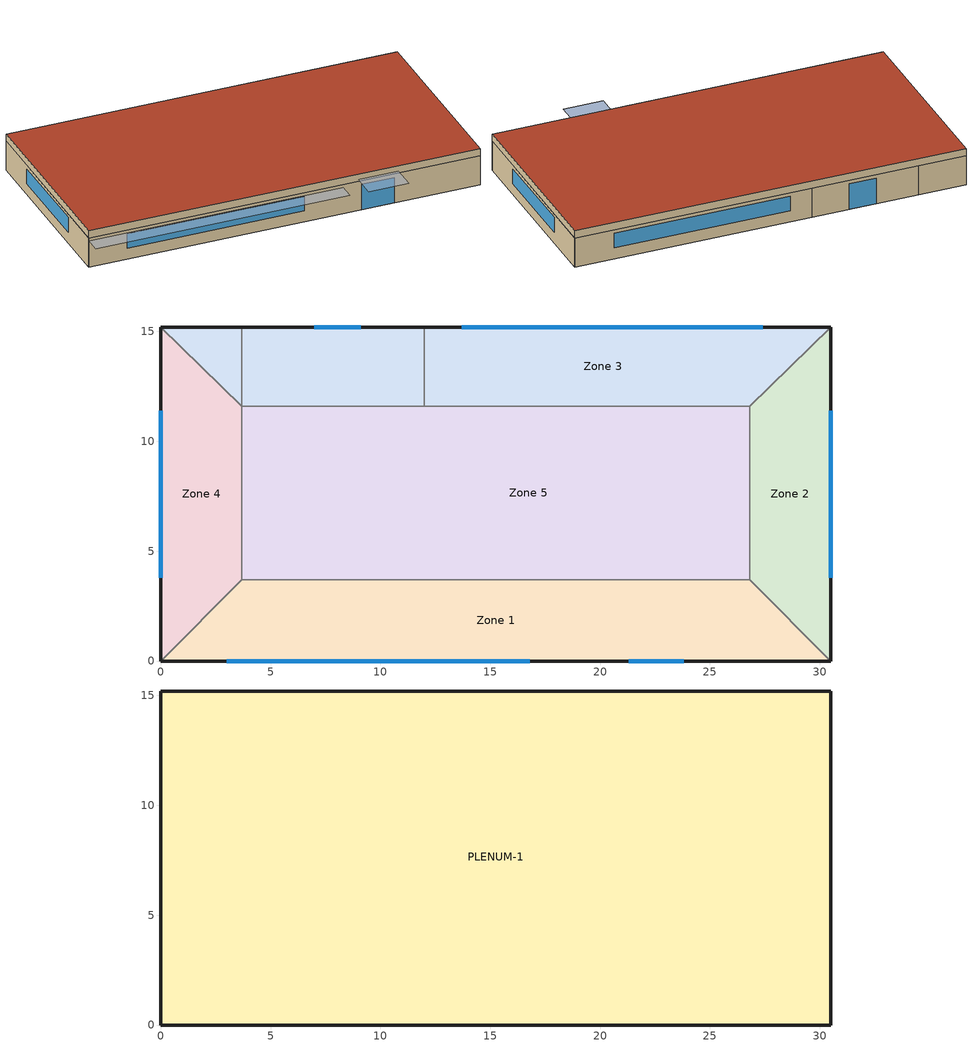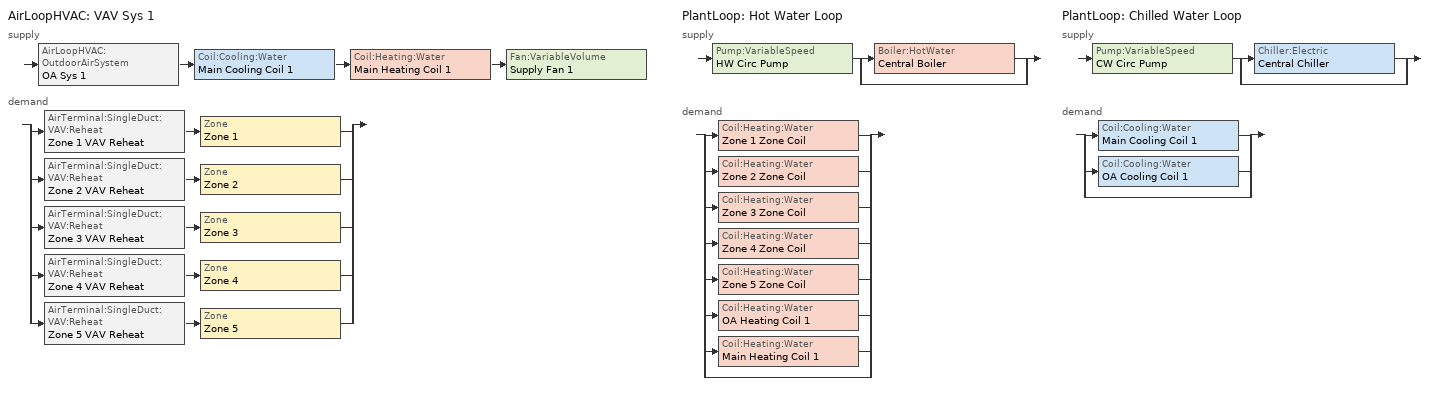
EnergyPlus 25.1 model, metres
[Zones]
Zone 1
 floor ground (FLOOR-SLAB-1): 26.8,3.7 30.5,0 0,0 3.7,3.7 z0
 wall outside (WALL-1): 0,0 30.5,0 z0:2.4
 wall to Zone 2 (INT-WALL-1): 30.5,0 26.8,3.7 z0:2.4
 wall to Zone 4 (INT-WALL-1): 3.7,3.7 0,0 z0:2.4
 wall to Zone 5 (INT-WALL-1): 26.8,3.7 3.7,3.7 z0:2.4
 window (Dbl Clr 3mm/13mm Air): 3,0 16.8,0 z0.9:2.1
 window (Sgl Grey 3mm): 21.3,0 23.8,0 z0:2.1
Zone 2
 floor ground (FLOOR-SLAB-1): 26.8,11.6 30.5,15.2 30.5,0 26.8,3.7 z0
 wall outside (WALL-1): 30.5,0 30.5,15.2 z0:2.4
 wall to Zone 3 (INT-WALL-1): 30.5,15.2 26.8,11.6 z0:2.4
 wall to Zone 5 (INT-WALL-1): 26.8,11.6 26.8,3.7 z0:2.4
 window (Dbl Clr 3mm/13mm Air): 30.5,3.8 30.5,11.4 z0.9:2.1
Zone 3
 floor ground (FLOOR-SLAB-1): 3.7,15.2 3.7,11.6 0,15.2 z0; 12,11.6 3.7,11.6 3.7,15.2 12,15.2 z0; 26.8,11.6 12,11.6 12,15.2 30.5,15.2 z0
 wall outside (WALL-1): 30.5,15.2 12,15.2 3.7,15.2 0,15.2 z0:2.4
 wall to Zone 3 (INT-WALL-1): 3.7,11.6 3.7,15.2 3.7,11.6 z0:2.4
 wall to Zone 3 (AirBoundary): 12,11.6 12,15.2 12,11.6 z0:2.4
 wall to Zone 4 (INT-WALL-1): 0,15.2 3.7,11.6 z0:2.4
 wall to Zone 5 (INT-WALL-1): 3.7,11.6 12,11.6 26.8,11.6 z0:2.4
 window (Dbl Clr 3mm/13mm Air): 27.4,15.2 13.7,15.2 z0.9:2.1
 window (Sgl Grey 3mm): 9.1,15.2 7,15.2 z0:2.1
Zone 4
 floor ground (FLOOR-SLAB-1): 3.7,3.7 0,0 0,15.2 3.7,11.6 z0
 wall outside (WALL-1): 0,15.2 0,0 z0:2.4
 wall to Zone 5 (INT-WALL-1): 3.7,3.7 3.7,11.6 z0:2.4
 window (Dbl Clr 3mm/13mm Air): 0,11.4 0,3.8 z0.9:2.1
Zone 5
 floor ground (FLOOR-SLAB-1): 26.8,11.6 26.8,3.7 6.7,3.7 6.7,11.6 z0; 6.7,11.6 6.7,3.7 3.7,3.7 3.7,11.6 z0
PLENUM-1
 floor to Zone 1 (CLNG-1): 26.8,3.7 30.5,0 0,0 3.7,3.7 z2.4
 floor to Zone 2 (CLNG-1): 26.8,11.6 30.5,15.2 30.5,0 26.8,3.7 z2.4
 floor to Zone 3 (CLNG-1): 3.7,11.6 0,15.2 3.7,15.2 z2.4; 12,11.6 3.7,11.6 3.7,15.2 12,15.2 z2.4; 26.8,11.6 12,11.6 12,15.2 30.5,15.2 z2.4
 floor to Zone 4 (CLNG-1): 3.7,3.7 0,0 0,15.2 3.7,11.6 z2.4
 floor to Zone 5 (CLNG-1): 26.8,11.6 26.8,3.7 3.7,3.7 3.7,11.6 z2.4
 wall outside (WALL-1): 0,0 30.5,0 30.5,15.2 0,15.2 0,0 z2.4:3
 roof outside (ROOF-1): 0,15.2 0,0 30.5,0 30.5,15.2 z3
shading: 0,-1.3 0,0 19.8,0 19.8,-1.3 z2.2; 21,-2 21,0 24.1,0 24.1,-2 z2.6
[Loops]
AirLoopHVAC 'VAV Sys 1'
 supply: AirLoopHVAC:OutdoorAirSystem 'OA Sys 1' > Coil:Cooling:Water 'Main Cooling Coil 1' > Coil:Heating:Water 'Main Heating Coil 1' > Fan:VariableVolume 'Supply Fan 1'
 demand: split
  | AirTerminal:SingleDuct:VAV:Reheat 'Zone 1 VAV Reheat' > Zone 'Zone 1'
  | AirTerminal:SingleDuct:VAV:Reheat 'Zone 2 VAV Reheat' > Zone 'Zone 2'
  | AirTerminal:SingleDuct:VAV:Reheat 'Zone 3 VAV Reheat' > Zone 'Zone 3'
  | AirTerminal:SingleDuct:VAV:Reheat 'Zone 4 VAV Reheat' > Zone 'Zone 4'
  | AirTerminal:SingleDuct:VAV:Reheat 'Zone 5 VAV Reheat' > Zone 'Zone 5'
PlantLoop 'Hot Water Loop'
 supply: Pump:VariableSpeed 'HW Circ Pump' > split
  | Boiler:HotWater 'Central Boiler'
  | bypass
 demand: split
  | Coil:Heating:Water 'Zone 1 Zone Coil'
  | Coil:Heating:Water 'Zone 2 Zone Coil'
  | Coil:Heating:Water 'Zone 3 Zone Coil'
  | Coil:Heating:Water 'Zone 4 Zone Coil'
  | Coil:Heating:Water 'Zone 5 Zone Coil'
  | Coil:Heating:Water 'OA Heating Coil 1'
  | Coil:Heating:Water 'Main Heating Coil 1'
  | bypass
PlantLoop 'Chilled Water Loop'
 supply: Pump:VariableSpeed 'CW Circ Pump' > split
  | Chiller:Electric 'Central Chiller'
  | bypass
 demand: split
  | Coil:Cooling:Water 'Main Cooling Coil 1'
  | Coil:Cooling:Water 'OA Cooling Coil 1'
  | bypass
[Building]
Building: North Axis {deg}=30; Terrain=City; Loads Convergence Tolerance Value {W}=0.04; Temperature Convergence Tolerance Value {deltaC}=0.4; Solar Distribution=FullExterior; Maximum Number of Warmup Days=25; Minimum Number of Warmup Days=6
[Site:Location]
CHICAGO_IL_USA TMY2-94846: Latitude {deg}=41.78; Longitude {deg}=-87.75; Time Zone {hr}=-6; Elevation {m}=190
[SizingPeriod:DesignDay] Day of Month=21; Humidity Condition Type=Wetbulb; Barometric Pressure {Pa}=99063; Rain Indicator=No; Snow Indicator=No; Daylight Saving Time Indicator=No; Solar Model Indicator=ASHRAEClearSky
Name | Month | Day Type | Maximum Dry-Bulb Temperature {C} | Daily Dry-Bulb Temperature Range {deltaC} | Wetbulb or DewPoint at Maximum Dry-Bulb {C} | Wind Speed {m/s} | Wind Direction {deg} | Sky Clearness
CHICAGO_IL_USA Annual Heating 99% Design Conditions DB | 1 | WinterDesignDay | -17.3 | 0 | -17.3 | 4.9 | 270 | 0
CHICAGO_IL_USA Annual Cooling 1% Design Conditions DB/MCWB | 7 | SummerDesignDay | 31.5 | 10.7 | 23 | 5.3 | 230 | 1
[Site:GroundTemperature:BuildingSurface]
20.03, 20.03, 20.13, 20.3, 20.43, 20.52, 20.62, 20.77, 20.78, 20.55, 20.44, 20.2
[Material] Thermal Absorptance=0.9
Name | Roughness | Thickness {m} | Conductivity {W/m-K} | Density {kg/m3} | Specific Heat {J/kg-K} | Solar Absorptance | Visible Absorptance
RG01 | Rough | 0.0127 | 1.442 | 881 | 1674 | 0.65 | 0.65
BR01 | VeryRough | 0.0095 | 0.162 | 1121 | 1464 | 0.7 | 0.7
IN46 | VeryRough | 0.0762 | 0.023 | 24 | 1590 | 0.5 | 0.5
WD01 | MediumSmooth | 0.0191 | 0.115 | 513 | 1381 | 0.78 | 0.78
PW03 | MediumSmooth | 0.0127 | 0.115 | 545 | 1213 | 0.78 | 0.78
IN02 | Rough | 0.0901 | 0.043 | 10 | 837 | 0.75 | 0.75
GP01 | MediumSmooth | 0.0127 | 0.16 | 801 | 837 | 0.75 | 0.75
GP02 | MediumSmooth | 0.0159 | 0.16 | 801 | 837 | 0.75 | 0.75
CC03 | MediumRough | 0.1016 | 1.31 | 2243 | 837 | 0.65 | 0.65
[Material:NoMass]
MAT-CLNG-1: Roughness=Rough; Thermal Resistance {m2-K/W}=0.652259; Thermal Absorptance=0.65; Solar Absorptance=0.65; Visible Absorptance=0.65
[Material:AirGap]
AL21: Thermal Resistance {m2-K/W}=0.157
[Construction]
ROOF-1: RG01, BR01, IN46, WD01
WALL-1: WD01, PW03, IN02, GP01
CLNG-1: MAT-CLNG-1
FLOOR-SLAB-1: CC03
INT-WALL-1: GP02, AL21, GP02
Dbl Clr 3mm/13mm Air: CLEAR 3MM, AIR 13MM, CLEAR 3MM
Sgl Grey 3mm: GREY 3MM
[WindowMaterial:Gas]
AIR 13MM: Gas Type=Air; Thickness {m}=0.0127
[WindowMaterial:Glazing] Optical Data Type=SpectralAverage; Thickness {m}=0.003; Infrared Transmittance at Normal Incidence=0; Front Side Infrared Hemispherical Emissivity=0.84; Back Side Infrared Hemispherical Emissivity=0.84; Conductivity {W/m-K}=0.9
Name | Solar Transmittance at Normal Incidence | Front Side Solar Reflectance at Normal Incidence | Back Side Solar Reflectance at Normal Incidence | Visible Transmittance at Normal Incidence | Front Side Visible Reflectance at Normal Incidence | Back Side Visible Reflectance at Normal Incidence
CLEAR 3MM | 0.837 | 0.075 | 0.075 | 0.898 | 0.081 | 0.081
GREY 3MM | 0.626 | 0.061 | 0.061 | 0.611 | 0.061 | 0.061
[Construction:AirBoundary]
AirBoundary: 
[Space] Ceiling Height {m}=autocalculate; Volume {m3}=autocalculate
Name | Zone | Space Type | Tag 1 | Tag 2
Space 5 Office | Zone 5 | Office | Std 62.1 Office Space | Std 90.1 Office-Open Plan
Space 5 Conference | Zone 5 | Conference | Std 62.1 Conference/meeting | Std 90.1 Conference/Meeting/Multipurpose
Space 2 | Zone 2 | Reception | Std 62.1 Reception areas | Std 90.1 Lobby
Space 3 Open Office 1; Space 3 Open Office 2 | Zone 3 | Office | Std 62.1 Office Space | Std 90.1 Office-Open Plan
Space 3 Storage | Zone 3 | Storage | Std 62.1 Storage | Std 90.1 Storage
Space 4 | Zone 4 | Office | Std 62.1 Office Space | Std 90.1 Office-Open Plan
Space 1 | Zone 1 | Office | Std 62.1 Office Space | Std 90.1 Office-Open Plan
[Zone] Type=1; Multiplier=1
Name | Ceiling Height {m} | Volume {m3} | Part of Total Floor Area
PLENUM-1 | 0.6096 | 283.2 | No
Zone 1; Zone 3 | 2.4384 | 239.247
Zone 2; Zone 4 | 2.4384 | 103.311
Zone 5 | 2.4384 | 447.683
[ZoneInfiltration:DesignFlowRate] Schedule=INFIL-SCH; Design Flow Rate Calculation Method=flow/zone; Constant Term Coefficient=0; Temperature Term Coefficient=0; Velocity Term Coefficient=0.2237; Velocity Squared Term Coefficient=0
Name | Zone or ZoneList or Space or SpaceList | Design Flow Rate {m3/s}
Zone 1 Infil 1 | Zone 1 | 0.032
Zone 2 Infil 1 | Zone 2 | 0.014
Zone 3 Infil | Zone 3 | 0.032
Zone 4 Infil | Zone 4 | 0.014
Zone 5 Infil | Zone 5 | 0.062
[People] Number of People Schedule=OCCUPY-1; Number of People Calculation Method=people; Fraction Radiant=0.3; Activity Level Schedule=ActSchd
Name | Zone or ZoneList or Space or SpaceList | Number of People
Zone 1 People | Zone 1 | 11
Zone 2 People | Zone 2 | 5
Zone 3 People | Zone 3 | 11
Zone 4 People | Zone 4 | 5
Zone 5 People | Zone 5 | 20
[Lights] Schedule=LIGHTS-1; Return Air Fraction=0.2; Fraction Radiant=0.59; Fraction Visible=0.2; Fraction Replaceable=0
Name | Zone or ZoneList or Space or SpaceList | Design Level Calculation Method | Lighting Level {W} | Watts per Zone Floor Area {W/m2}
Zone 1 Lights | Zone 1 | LightingLevel | 1584
Zone 2 Lights | Zone 2 | LightingLevel | 684
Space 3 Open Office 1 Lights | Space 3 Open Office 1 | Watts/Area |  | 10.76
Space 3 Open Office 2 Lights | Space 3 Open Office 2 | Watts/Area |  | 10.76
Space 3 Storage Lights | Space 3 Storage | Watts/Area |  | 5
Zone 4 Lights | Zone 4 | LightingLevel | 684
Zone 5 Lights | Zone 5 | LightingLevel | 2964
[Sizing:Zone] Zone Cooling Design Supply Air Temperature Input Method=SupplyAirTemperature; Zone Cooling Design Supply Air Temperature {C}=14; Zone Heating Design Supply Air Temperature Input Method=SupplyAirTemperature; Zone Heating Design Supply Air Temperature {C}=50; Zone Cooling Design Supply Air Humidity Ratio {kgWater/kgDryAir}=0.009; Zone Heating Design Supply Air Humidity Ratio {kgWater/kgDryAir}=0.004; Zone Heating Sizing Factor=0; Zone Cooling Sizing Factor=0; Cooling Design Air Flow Method=DesignDayWithLimit; Heating Design Air Flow Method=DesignDay; Account for Dedicated Outdoor Air System=No; Dedicated Outdoor Air System Control Strategy=NeutralSupplyAir; Dedicated Outdoor Air Low Setpoint Temperature for Design {C}=autosize; Dedicated Outdoor Air High Setpoint Temperature for Design {C}=autosize
Name | Design Specification Outdoor Air Object
Zone 1 | SZ DSOA Zone 1
Zone 2 | SZ DSOA Zone 2
Zone 3 | SZ DSOA Zone 3
Zone 4 | SZ DSOA Zone 4
Zone 5 | SZ DSOA Zone 5 List
[DesignSpecification:OutdoorAir] Outdoor Air Method=sum; Outdoor Air Flow per Zone Floor Area {m3/s-m2}=0.000305; Outdoor Air Flow per Zone {m3/s}=0
Name | Outdoor Air Flow per Person {m3/s-person}
SZ DSOA Zone 1; SZ DSOA Zone 2; SZ DSOA Zone 3; SZ DSOA Zone 4; SZ DSOA Zone 5 Office | 0.00236
SZ DSOA Zone 5 Conference | 0.00436
[DesignSpecification:OutdoorAir:SpaceList]
SZ DSOA Zone 5 List: Space 1=Space 5 Office; Space 1 Design Specification Outdoor Air Object=SZ DSOA Zone 5 Office; Space 2=Space 5 Conference; Space 2 Design Specification Outdoor Air Object=SZ DSOA Zone 5 Conference
[Sizing:System]
VAV Sys 1: Type of Load to Size On=sensible; Design Outdoor Air Flow Rate {m3/s}=autosize; Central Heating Maximum System Air Flow Ratio=0.3; Preheat Design Temperature {C}=4.5; Preheat Design Humidity Ratio {kgWater/kgDryAir}=0.008; Precool Design Temperature {C}=11; Precool Design Humidity Ratio {kgWater/kgDryAir}=0.008; Central Cooling Design Supply Air Temperature {C}=12.8; Central Heating Design Supply Air Temperature {C}=16.7; Type of Zone Sum to Use=noncoincident; 100% Outdoor Air in Cooling=no; 100% Outdoor Air in Heating=no; Central Cooling Design Supply Air Humidity Ratio {kgWater/kgDryAir}=0.008; Central Heating Design Supply Air Humidity Ratio {kgWater/kgDryAir}=0.008; Cooling Supply Air Flow Rate Method=DesignDay; Cooling Supply Air Flow Rate {m3/s}=0; Heating Supply Air Flow Rate Method=DesignDay; Heating Supply Air Flow Rate {m3/s}=0; Zone Maximum Outdoor Air Fraction=1; Cooling Design Capacity Method=CoolingDesignCapacity; Cooling Design Capacity {W}=autosize; Heating Design Capacity Method=HeatingDesignCapacity; Heating Design Capacity {W}=autosize; Central Cooling Capacity Control Method=VAV
[Sizing:Plant]
Name | Loop Type | Design Loop Exit Temperature {C} | Loop Design Temperature Difference {deltaC}
Hot Water Loop | heating | 82 | 11
Chilled Water Loop | cooling | 7 | 4
[SpaceHVAC:ZoneEquipmentSplitter]
Zone 5 ATU Space Splitter: Zone=Zone 5; Zone Equipment=Zone 5 ATU; Thermostat Control Method=SingleSpace; Control Space=Space 5 Office; Space Fraction Method=DesignCoolingLoad; Space 1=Space 5 Office; Space 1 Fraction=autosize; Space 2=Space 5 Conference; Space 2 Fraction=autosize; Space 3=Zone 5-Remainder; Space 3 Fraction=autosize
[SpaceHVAC:ZoneEquipmentMixer]
Zone 5 Exhaust Fan Mixer: Zone=Zone 5; Space Fraction Method=DesignCoolingLoad; Space 1=Space 5 Conference; Space 1 Fraction=autosize
[SpaceHVAC:ZoneReturnMixer]
Zone 5 Return Mixer: Zone=Zone 5; Space 1=Space 5 Office; Space 2=Space 5 Conference; Space 3=Zone 5-Remainder
[ZoneControl:Thermostat] Control Type Schedule=Zone Control Type Sched; Control 1=CoolingSetPoint; Control 2=HeatingSetpoint; Control 3=DualSetPoint
Name | Zone or ZoneList
Zone 1 Control | Zone 1
Zone 2 Control | Zone 2
Zone 3 Control | Zone 3
Zone 4 Control | Zone 4
Zone 5 Control | Zone 5
[ThermostatSetpoint:SingleHeating]
HeatingSetpoint: Setpoint Temperature Schedule=Htg-SetP-Sch
[ThermostatSetpoint:SingleCooling]
CoolingSetpoint: Setpoint Temperature Schedule=Clg-SetP-Sch
[ThermostatSetpoint:DualSetpoint]
DualSetPoint: Heating Setpoint Temperature Schedule=Htg-SetP-Sch; Cooling Setpoint Temperature Schedule=Clg-SetP-Sch
[Zone equipment]
Zone 1: Zone 1 VAV Reheat
Zone 2: Zone 2 VAV Reheat
Zone 3: Zone 3 VAV Reheat
Zone 4: Zone 4 VAV Reheat
Zone 5: Zone 5 VAV Reheat, ZONE 5 EXHAUST FAN
[Fan:ZoneExhaust]
Zone 5 Exhaust Fan: Fan Total Efficiency=0.6; Pressure Rise {Pa}=100; Maximum Flow Rate {m3/s}=0.02; System Availability Manager Coupling Mode=Coupled
[AirTerminal:SingleDuct:VAV:Reheat] Availability Schedule=ReheatCoilAvailSched; Maximum Air Flow Rate {m3/s}=autosize; Zone Minimum Air Flow Input Method=Constant; Constant Minimum Air Flow Fraction=0.3; Maximum Hot Water or Steam Flow Rate {m3/s}=autosize; Minimum Hot Water or Steam Flow Rate {m3/s}=0; Convergence Tolerance=0.001; Damper Heating Action=NORMAL; Maximum Flow per Zone Floor Area During Reheat {m3/s-m2}=AUTOCALCULATE; Maximum Flow Fraction During Reheat=AUTOCALCULATE
Name | Reheat Coil
Zone 1 VAV Reheat | Zone 1 Zone Coil
Zone 2 VAV Reheat | Zone 2 Zone Coil
Zone 3 VAV Reheat | Zone 3 Zone Coil
Zone 4 VAV Reheat | Zone 4 Zone Coil
Zone 5 VAV Reheat | Zone 5 Zone Coil
[Coil:Heating:Water] U-Factor Times Area Value {W/K}=autosize; Maximum Water Flow Rate {m3/s}=autosize; Performance Input Method=UFactorTimesAreaAndDesignWaterFlowRate; Rated Capacity {W}=autosize; Rated Inlet Water Temperature {C}=82.2; Rated Inlet Air Temperature {C}=16.6; Rated Outlet Water Temperature {C}=71.1; Rated Outlet Air Temperature {C}=32.2; Design Water Temperature Difference {deltaC}=11
Name | Availability Schedule
Zone 1 Zone Coil; Zone 2 Zone Coil; Zone 3 Zone Coil; Zone 4 Zone Coil; Zone 5 Zone Coil; Main Heating Coil 1 | ReheatCoilAvailSched
OA Heating Coil 1 | CoolingCoilAvailSched
[AirLoopHVAC:ReturnPlenum]
Return-Plenum-1: Zone=PLENUM-1
[AirLoopHVAC]
VAV Sys 1: Design Supply Air Flow Rate {m3/s}=autosize
[AvailabilityManager:Scheduled]
VAV Sys 1 Avail: Schedule=FanAvailSched
[Coil:Cooling:Water] Availability Schedule=CoolingCoilAvailSched; Design Water Flow Rate {m3/s}=autosize; Design Air Flow Rate {m3/s}=autosize; Design Inlet Water Temperature {C}=autosize; Design Inlet Air Temperature {C}=autosize; Design Outlet Air Temperature {C}=autosize; Design Inlet Air Humidity Ratio {kgWater/kgDryAir}=autosize; Design Outlet Air Humidity Ratio {kgWater/kgDryAir}=autosize; Type of Analysis=SimpleAnalysis; Heat Exchanger Configuration=CrossFlow; Design Water Temperature Difference {deltaC}=4
OA Cooling Coil 1; Main Cooling Coil 1
[Fan:VariableVolume]
Supply Fan 1: Availability Schedule=FanAvailSched; Fan Total Efficiency=0.7; Pressure Rise {Pa}=600; Maximum Flow Rate {m3/s}=autosize; Fan Power Minimum Flow Rate Input Method=Fraction; Fan Power Minimum Flow Fraction=0.25; Motor Efficiency=0.9; Motor In Airstream Fraction=1; Fan Power Coefficient 1=0.350712; Fan Power Coefficient 2=0.308505; Fan Power Coefficient 3=-0.541374; Fan Power Coefficient 4=0.871988; Fan Power Coefficient 5=0
[Controller:WaterCoil] Control Variable=Temperature; Actuator Variable=FLOW; Controller Convergence Tolerance {deltaC}=0.002; Maximum Actuated Flow {m3/s}=autosize; Minimum Actuated Flow {m3/s}=0
Name | Action
OA HC Controller 1; Central Heating Coil Controller 1 | Normal
OA CC Controller 1; Central Cooling Coil Controller 1 | Reverse
[Controller:OutdoorAir]
OA Controller 1: Minimum Outdoor Air Flow Rate {m3/s}=autosize; Maximum Outdoor Air Flow Rate {m3/s}=autosize; Economizer Control Type=NoEconomizer; Economizer Control Action Type=ModulateFlow; Economizer Maximum Limit Dry-Bulb Temperature {C}=19; Economizer Minimum Limit Dry-Bulb Temperature {C}=4.6; Lockout Type=NoLockout; Minimum Limit Type=FixedMinimum; Minimum Outdoor Air Schedule=Min OA Sched
[SetpointManager:Scheduled] Control Variable=Temperature
Name | Schedule | Setpoint Node or NodeList
Supply Air Temp Manager 1 | Seasonal Reset Supply Air Temp Sch | VAV Sys 1 Outlet Node
OA Air Temp Manager 1 | OA Cooling Supply Air Temp Sch | OA Mixing Box 1 Inlet Node
OA Air Temp Manager 2 | OA Heating Supply Air Temp Sch | OA Heating Coil 1 Air Outlet Node
Hot Water Loop Setpoint Manager | HW Loop Temp Schedule | HW Supply Outlet Node
Central Boiler Setpoint Manager | HW Loop Temp Schedule | Central Boiler Outlet Node
Chilled Water Loop Setpoint Manager | CW Loop Temp Schedule | CW Supply Outlet Node
Central Chiller Setpoint Manager | CW Loop Temp Schedule | Central Chiller Outlet Node
[SetpointManager:MixedAir]
Mixed Air Temp Manager 1: Control Variable=Temperature; Setpoint Node or NodeList=Main Branch SetPoint Node List
[PlantLoop] Fluid Type=Water; Maximum Loop Flow Rate {m3/s}=autosize; Minimum Loop Flow Rate {m3/s}=0; Load Distribution Scheme=SequentialLoad
Name | Plant Equipment Operation Scheme | Maximum Loop Temperature {C} | Minimum Loop Temperature {C}
Hot Water Loop | Hot Loop Operation | 100 | 10
Chilled Water Loop | CW Loop Operation | 98 | 1
[PlantEquipmentOperationSchemes] Control Scheme 1 Schedule=PlantOnSched
Name | Control Scheme 1
Hot Loop Operation | Central Boiler Only
CW Loop Operation | Central Chiller Only
[PlantEquipmentOperation:HeatingLoad]
Central Boiler Only: Load Range 1 Lower Limit {W}=0; Load Range 1 Upper Limit {W}=1000000; Range 1 Equipment List=heating plant
[PlantEquipmentList]
heating plant: Central Boiler
Cooling Plant: Central Chiller
[Boiler:HotWater]
Central Boiler: Fuel Type=NaturalGas; Nominal Capacity {W}=autosize; Nominal Thermal Efficiency=0.8; Efficiency Curve Temperature Evaluation Variable=LeavingBoiler; Normalized Boiler Efficiency Curve=BoilerEfficiency; Design Water Flow Rate {m3/s}=autosize; Minimum Part Load Ratio=0; Maximum Part Load Ratio=1.2; Optimum Part Load Ratio=1; Water Outlet Upper Temperature Limit {C}=100; Boiler Flow Mode=LeavingSetpointModulated
[Pump:VariableSpeed] Design Maximum Flow Rate {m3/s}=autosize; Design Pump Head {Pa}=179352; Design Power Consumption {W}=autosize; Motor Efficiency=0.9; Fraction of Motor Inefficiencies to Fluid Stream=0; Coefficient 1 of the Part Load Performance Curve=0; Coefficient 2 of the Part Load Performance Curve=1; Coefficient 3 of the Part Load Performance Curve=0; Coefficient 4 of the Part Load Performance Curve=0; Design Minimum Flow Rate {m3/s}=0; Pump Control Type=INTERMITTENT
Name | Pump Flow Rate Schedule
HW Circ Pump
CW Circ Pump | CoolingPumpAvailSched
[AvailabilityManager:LowTemperatureTurnOff]
CW Low Temp Limit: Temperature {C}=2; Applicability Schedule=CoolingPumpAvailSched
[PlantEquipmentOperation:CoolingLoad]
Central Chiller Only: Load Range 1 Lower Limit {W}=0; Load Range 1 Upper Limit {W}=900000; Range 1 Equipment List=Cooling Plant
[Chiller:Electric]
Central Chiller: Condenser Type=AirCooled; Nominal Capacity {W}=autosize; Nominal COP {W/W}=3.2; Minimum Part Load Ratio=0; Maximum Part Load Ratio=1; Optimum Part Load Ratio=0.65; Design Condenser Inlet Temperature {C}=35; Temperature Rise Coefficient=2.778; Design Chilled Water Outlet Temperature {C}=6.67; Design Chilled Water Flow Rate {m3/s}=autosize; Design Condenser Fluid Flow Rate {m3/s}=autosize; Coefficient 1 of Capacity Ratio Curve=0.9949; Coefficient 2 of Capacity Ratio Curve=-0.045954; Coefficient 3 of Capacity Ratio Curve=-0.0013543; Coefficient 1 of Power Ratio Curve=2.333; Coefficient 2 of Power Ratio Curve=-1.975; Coefficient 3 of Power Ratio Curve=0.6121; Coefficient 1 of Full Load Ratio Curve=0.03303; Coefficient 2 of Full Load Ratio Curve=0.6852; Coefficient 3 of Full Load Ratio Curve=0.2818; Chilled Water Outlet Temperature Lower Limit {C}=5; Chiller Flow Mode=LeavingSetpointModulated
[EnergyManagementSystem:ProgramCallingManager]
test calling point: EndOfZoneTimestepBeforeZoneReporting; testProgram
[EnergyManagementSystem:Program]
testProgram: Set dummy = 1
[EnergyManagementSystem:Sensor]
Name | Output:Variable or Output:Meter Index Key | Output:Variable or Output:Meter
test_WBGT | ZONE 5 | Zone Wetbulb Globe Temperature
test_space_WBGT | Space 5 Office | Space Wetbulb Globe Temperature
[EnergyManagementSystem:OutputVariable] Type of Data in Variable=Averaged; Update Frequency=ZoneTimeStep; Units=deg
Name | EMS Variable
EMS Zone Wetbulb Globe Temperature | test_WBGT
EMS Space Wetbulb Globe Temperature | test_space_WBGT
[Schedule:Compact]
OCCUPY-1: Through: 12/31, For: WeekDays SummerDesignDay CustomDay1 CustomDay2, Until: 8:00, 0, Until: 11:00, 1, Until: 12:00, 0.8, Until: 13:00, 0.4, Until: 14:00, 0.8, Until: 18:00, 1, Until: 19:00, 0.5, Until: 24:00, 0, For: Weekends WinterDesignDay Holiday, Until: 24:00, 0
LIGHTS-1: Through: 12/31, For: WeekDays SummerDesignDay CustomDay1 CustomDay2, Until: 8:00, 0.05, Until: 9:00, 0.9, Until: 10:00, 0.95, Until: 11:00, 1, Until: 12:00, 0.95, Until: 13:00, 0.8, Until: 14:00, 0.9, Until: 18:00, 1, Until: 19:00, 0.6, Until: 21:00, 0.2, Until: 24:00, 0.05, For: Weekends WinterDesignDay Holiday, Until: 24:00, 0.05
INFIL-SCH: Through: 3/31, For: AllDays, Until: 24:00, 1, Through: 10/31, For: AllDays, Until: 24:00, 0, Through: 12/31, For: AllDays, Until: 24:00, 1
ActSchd: Through: 12/31, For: AllDays, Until: 24:00, 117.24
Htg-SetP-Sch: Through: 12/31, For: SummerDesignDay, Until: 24:00, 16.7, For: WinterDesignDay, Until: 24:00, 22.2, For: WeekDays, Until: 6:00, 16.7, Until: 20:00, 22.2, Until: 24:00, 16.7, For: WeekEnds Holiday, Until: 24:00, 16.7, For: AllOtherDays, Until: 24:00, 16.7
Clg-SetP-Sch: Through: 12/31, For: SummerDesignDay, Until: 24:00, 23.9, For: WinterDesignDay, Until: 24:00, 29.4, For: WeekDays, Until: 6:00, 29.4, Until: 20:00, 23.9, Until: 24:00, 29.4, For: WeekEnds Holiday, Until: 24:00, 29.4, For: AllOtherDays, Until: 24:00, 29.4
Zone Control Type Sched: Through: 12/31, For: SummerDesignDay, Until: 24:00, 2, For: WinterDesignDay, Until: 24:00, 1, For: AllOtherDays, Until: 24:00, 4
Min OA Sched: Through: 12/31, For: Weekdays, Until: 6:00, 0.02, Until: 20:00, 1, Until: 24:00, 0.02, For: AllOtherDays, Until: 24:00, 0.02
FanAvailSched; ReheatCoilAvailSched: Through: 3/31, For: AllDays, Until: 24:00, 1, Through: 9/30, For: WeekDays, Until: 6:00, 0, Until: 20:00, 1, Until: 24:00, 0, For: SummerDesignDay WinterDesignDay, Until: 24:00, 1, For: AllOtherDays, Until: 24:00, 0, Through: 12/31, For: AllDays, Until: 24:00, 1
CoolingCoilAvailSched: Through: 12/31, For: WeekDays, Until: 6:00, 0, Until: 20:00, 1, Until: 24:00, 0, For: SummerDesignDay WinterDesignDay, Until: 24:00, 1, For: AllOtherDays, Until: 24:00, 0
CoolingPumpAvailSched; PlantOnSched: Through: 12/31, For: AllDays, Until: 24:00, 1
CW Loop Temp Schedule: Through: 12/31, For: AllDays, Until: 24:00, 7.22
HW Loop Temp Schedule: Through: 12/31, For: AllDays, Until: 24:00, 82
Seasonal Reset Supply Air Temp Sch: Through: 3/31, For: AllDays, Until: 24:00, 16, Through: 9/30, For: AllDays, Until: 24:00, 13, Through: 12/31, For: AllDays, Until: 24:00, 16
OA Cooling Supply Air Temp Sch: Through: 12/31, For: AllDays, Until: 24:00, 11.5
OA Heating Supply Air Temp Sch: Through: 12/31, For: AllDays, Until: 24:00, 4.5
[Curve:Quadratic]
BoilerEfficiency: Coefficient1 Constant=1; Coefficient2 x=0; Coefficient3 x**2=0; Minimum Value of x=0; Maximum Value of x=1
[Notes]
5ZoneAirCooledWithSpacesHVAC.idf
Basic file description:  1 story building divided into 4 exterior and one interior conditioned zones and return plenum.
Two of the zones are divided into spaces. Zone 5 is divided into 2 spaces using floor surfaces only
which results in both spaces being in the same enclosure. Zone 3 is divided into 3 spaces, one
fully encxlosed space (this is one enclosure) and two spaces joined by an air boundary (this is another enclosure).
Highlights:              Illustrates various uses of Space sizing and Space HVAC. Electric chiller with air cooled condenser; autosized preheating and
precooling water coils in the outside air stream controlled to preheat and precool setpoints.
Simulation Location/Run: CHICAGO_IL_USA TMY2-94846, 2 design days, 2 run periods,
Run Control executes the run periods using the weather file
Location:                Chicago, IL
Design Days:             CHICAGO_IL_USA Annual Heating 99% Design Conditions DB, MaxDB= -17.3°C
CHICAGO_IL_USA Annual Cooling 1% Design Conditions, MaxDB=  31.5°C MCWB=  23.0°C
Run Period (Weather File): 1/1 through 12/31, CHICAGO_IL_USA TMY2-94846
Run Control:             Zone and System sizing with weather file run control (no design days run)
Building: Single floor rectangular building 100 ft x 50 ft. 5 zones - 4 exterior, 1 interior, zone height 8 feet.
Exterior zone depth is 12 feet. There is a 2 foot high return plenum: the overall building height is
10 feet. There are windows on all 4 facades; the south and north facades have glass doors.
The south facing glass is shaded by overhangs. The walls are woodshingle over plywood, R11 insulation,
and gypboard. The roof is a gravel built up roof with R-3 mineral board insulation and plywood sheathing.
The windows are of various single and double pane construction with 3mm and 6mm glass and either 6mm or
13mm argon or air gap.  The window to wall ratio is approximately 0.29.
The south wall and door have overhangs.
The building is oriented 30 degrees east of north.
Floor Area:        463.6 m2 (5000 ft2)
Number of Stories: 1
Zone Description Details:
Internal gains description:     lighting is 1.5 watts/ft2, office equip is 1.0 watts/ft2. There is 1 occupant
per 100 ft2 of floor area. The infiltration is 0.25 air changes per hour.
Interzone Surfaces:             6 interzone surfaces (see diagram)
Internal Mass:                  None
Windows:                        4 ea.: 1) Double pane clear, 3mm glass, 13mm air gap
2) Double pane clear, 3mm glass, 13mm argon gap
3) Double pane clear, 6mm glass, 6mm air gap
4) Double pane lowE,  6mm lowE glass outside, 6mm air gap, 6mm clear glass
Doors:                          2 ea.:    Single pane grey,  3mm glass
Detached Shading:               None
Daylight:                       None
Natural Ventilation:            None
Compact Schedules:              Yes
HVAC:                           Standard VAV system with outside air, hot water reheat coils,
central chilled water cooling coil. Central Plant is single hot water
boiler, electric compression chiller with air cooled condenser.
All equipment is autosized. HW and ChW coils are used in the outside air
stream to precondition the outside air.
Zonal Equipment:                AirTerminal:SingleDuct:VAV:Reheat
Central Air Handling Equipment: Yes
System Equipment Autosize:      Yes
Purchased Cooling:              None
Purchased Heating:              None
Coils:                          Coil:Cooling:Water, Coil:Heating:Water
Pumps:                          Pump:VariableSpeed
Boilers:                        Boiler:HotWater
Chillers:                       Chiller:Electric
Standard Reports:               None
Timestep or Hourly Variables:   Hourly
Time bins Report:               None
HTML Report:                    None
Environmental Emissions:        None
Utility Tariffs:                None
